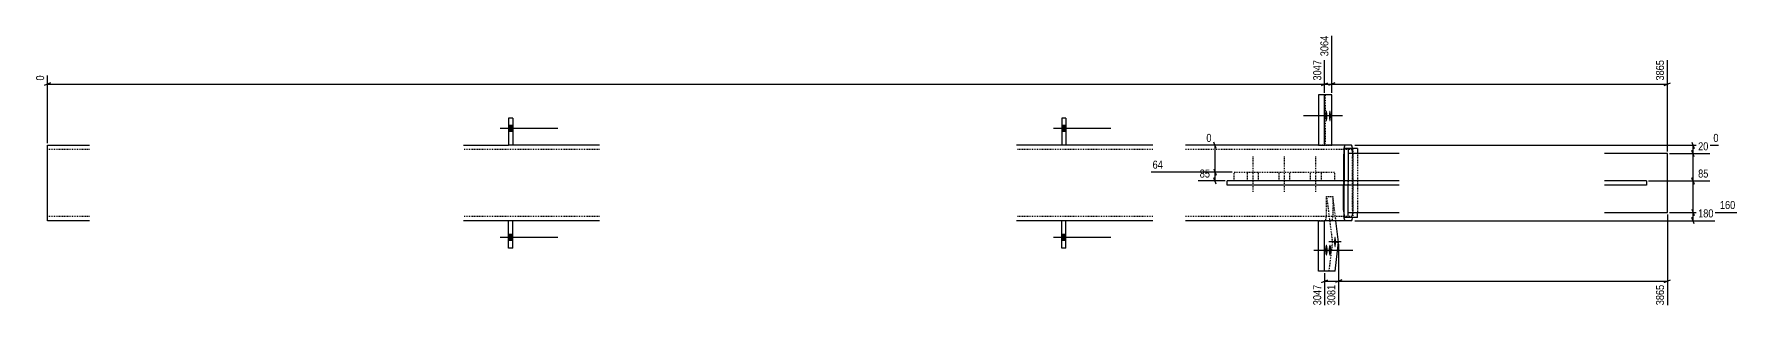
# Model space of a CAD drawing. Header units: millimetres. Extents: x 12 to 41653, y 8 to 845.
# Drawn here: x 10727 to 14790, y 8 to 659 of the extents above; entities that cross this region are included whole.
import ezdxf

# ---------------------------------------------------------------- set-up
doc = ezdxf.new("R2010")
doc.units = ezdxf.units.MM
doc.linetypes.add('DXK_LINE_DOT2', pattern=[3.9198, 1.9599, -1.9599])
doc.layers.add('MÅLSÆTNING', color=7, linetype='Continuous')
doc.layers.add('STÅL', color=7, linetype='Continuous')
doc.styles.add('Arial Narrow', font='ARIALN.TTF', dxfattribs={"height": 0.2})

msp = doc.modelspace()

# ---------------------------------------------------------------- hatches: boundary and pattern name
at = {"layer": 'STÅL', "linetype": 'Continuous'}
for points in [[(13807.8, 463.5), (13807.9, 466.2), (13808, 468.8), (13808.3, 471.1), (13808.6, 473.1), (13809, 474.7), (13809.4, 475.9), (13809.9, 476.4), (13810.4, 476.4), (13810.9, 475.9), (13811.3, 474.7), (13811.7, 473.1), (13812.1, 471.1), (13812.3, 468.8), (13812.4, 466.2), (13812.5, 463.5), (13812.4, 460.8), (13812.3, 458.2), (13812.1, 455.8), (13811.7, 453.8), (13811.3, 452.2), (13810.9, 451.1), (13810.4, 450.6), (13809.9, 450.6), (13809.4, 451.1), (13809, 452.2), (13808.6, 453.8), (13808.3, 455.8), (13808, 458.2), (13807.9, 460.8)], [(13816.4, 463.5), (13816.4, 466.2), (13816.6, 468.8), (13816.8, 471.1), (13817.2, 473.1), (13817.5, 474.7), (13818, 475.9), (13818.5, 476.4), (13818.9, 476.4), (13819.4, 475.9), (13819.8, 474.7), (13820.2, 473.1), (13820.6, 471.1), (13820.8, 468.8), (13821, 466.2), (13821, 463.5), (13821, 460.8), (13820.8, 458.2), (13820.6, 455.8), (13820.2, 453.8), (13819.8, 452.2), (13819.4, 451.1), (13818.9, 450.6), (13818.5, 450.6), (13818, 451.1), (13817.5, 452.2), (13817.2, 453.8), (13816.8, 455.8), (13816.6, 458.2), (13816.4, 460.8)], [(11868.7, 426.5), (11868.7, 440.5), (11858.7, 440.5), (11858.7, 426.5)], [(11868.7, 426.5), (11868.7, 440.5), (11858.7, 440.5), (11858.7, 426.5)], [(13188.7, 426.5), (13188.7, 440.5), (13178.7, 440.5), (13178.7, 426.5)], [(13188.7, 426.5), (13188.7, 440.5), (13178.7, 440.5), (13178.7, 426.5)], [(11858.7, 180.5), (11858.7, 166.5), (11868.7, 166.5), (11868.7, 180.5)], [(11858.7, 180.5), (11858.7, 166.5), (11868.7, 166.5), (11868.7, 180.5)], [(13178.7, 180.5), (13178.7, 166.5), (13188.7, 166.5), (13188.7, 180.5)], [(13178.7, 180.5), (13178.7, 166.5), (13188.7, 166.5), (13188.7, 180.5)], [(13828.5, 162.9), (13828.6, 165.6), (13828.7, 168.2), (13829, 170.6), (13829.3, 172.6), (13829.7, 174.2), (13830.1, 175.3), (13830.6, 175.8), (13831, 175.8), (13831.5, 175.3), (13831.9, 174.2), (13832.3, 172.6), (13832.6, 170.6), (13832.9, 168.2), (13833, 165.6), (13833.1, 162.9), (13833, 160.2), (13832.9, 157.6), (13832.6, 155.3), (13832.3, 153.3), (13831.9, 151.7), (13831.5, 150.6), (13831, 150), (13830.6, 150), (13830.1, 150.6), (13829.7, 151.7), (13829.3, 153.3), (13829, 155.3), (13828.7, 157.6), (13828.6, 160.2)], [(13807.2, 143.5), (13807.2, 146.2), (13807.4, 148.8), (13807.7, 151.1), (13808.2, 153.1), (13808.7, 154.7), (13809.3, 155.9), (13809.9, 156.4), (13810.5, 156.4), (13811.1, 155.9), (13811.7, 154.7), (13812.2, 153.1), (13812.6, 151.1), (13813, 148.8), (13813.2, 146.2), (13813.2, 143.5), (13813.2, 140.8), (13813, 138.2), (13812.6, 135.8), (13812.2, 133.8), (13811.7, 132.2), (13811.1, 131.1), (13810.5, 130.6), (13809.9, 130.6), (13809.3, 131.1), (13808.7, 132.2), (13808.2, 133.8), (13807.7, 135.8), (13807.4, 138.2), (13807.2, 140.8)], [(13815.7, 143.5), (13815.8, 146.2), (13816, 148.8), (13816.3, 151.1), (13816.7, 153.1), (13817.2, 154.7), (13817.8, 155.9), (13818.4, 156.4), (13819, 156.4), (13819.7, 155.9), (13820.2, 154.7), (13820.8, 153.1), (13821.2, 151.1), (13821.5, 148.8), (13821.7, 146.2), (13821.8, 143.5), (13821.7, 140.8), (13821.5, 138.2), (13821.2, 135.8), (13820.8, 133.8), (13820.2, 132.2), (13819.7, 131.1), (13819, 130.6), (13818.4, 130.6), (13817.8, 131.1), (13817.2, 132.2), (13816.7, 133.8), (13816.3, 135.8), (13816, 138.2), (13815.8, 140.8)]]:
    msp.add_hatch(color=96, dxfattribs=at).paths.add_polyline_path(points)

# ---------------------------------------------------------------- linework, layer by layer
at = {"layer": 'MÅLSÆTNING', "color": 7, "linetype": 'Continuous'}
for p, q in [((13823, 518.5), (13823, 654.7)), ((13805.9, 518.5), (13805.9, 596.7)), ((14623.7, 378.5), (14623.7, 596.7)), ((10766.2, 542.4), (10751.2, 536.4)), ((10758.7, 398.5), (10758.7, 560.1)), ((10758.7, 539.4), (13805.9, 539.4)), ((13798.4, 536.4), (13813.4, 542.4)), ((13823, 539.4), (14623.7, 539.4)), ((14616.2, 536.4), (14631.2, 542.4)), ((13575.6, 393.5), (13523.8, 393.5)), ((13547.5, 386), (13541.5, 401)), ((13878.4, 393.5), (14745.8, 393.5)), ((14628.7, 373.5), (14725.2, 373.5)), ((14628.7, 373.5), (14725.2, 373.5)), ((14682.1, 401), (14688.1, 386)), ((14688.1, 366), (14682.1, 381)), ((14688.1, 366), (14682.1, 381)), ((14685.1, 373.5), (14685.1, 393.5)), ((14685.1, 308.5), (14685.1, 373.5)), ((13585.2, 329.7), (13391.8, 329.7)), ((13541.5, 337.2), (13547.5, 322.2)), ((13544.5, 308.5), (13544.5, 329.7)), ((13568.7, 308.5), (13504.3, 308.5)), ((13547.5, 301), (13541.5, 316)), ((14578.7, 308.5), (14725.2, 308.5)), ((14578.7, 308.5), (14725.2, 308.5)), ((14682.1, 316), (14688.1, 301)), ((14688.1, 301), (14682.1, 316)), ((14685.1, 233.5), (14685.1, 308.5)), ((13878.4, 213.5), (14737.4, 213.5)), ((14623.7, 228.5), (14623.7, 12)), ((14628.7, 233.5), (14789.4, 233.5)), ((14628.7, 233.5), (14789.4, 233.5)), ((14682.1, 241), (14688.1, 226)), ((14682.1, 241), (14688.1, 226)), ((14688.1, 206), (14682.1, 221)), ((14685.1, 213.5), (14685.1, 233.5)), ((13839.4, 157.7), (13839.4, 12)), ((13805.9, 88.5), (13805.9, 12)), ((13798.4, 66.3), (13813.4, 72.3)), ((13805.9, 69.3), (13839.4, 69.3)), ((13846.9, 72.3), (13831.9, 66.3)), ((14616.2, 66.3), (14631.2, 72.3))]:
    msp.add_line(p, q, dxfattribs=at)
at = {"layer": 'STÅL', "color": 2, "linetype": 'Continuous'}
for p, q in [((13823, 513.5), (13791, 513.5)), ((13791, 513.5), (13791, 393.5)), ((13805.9, 393.5), (13805.9, 513.5)), ((13823, 393.5), (13823, 513.5)), ((11868.7, 458.5), (11858.7, 458.5)), ((11858.7, 458.5), (11858.7, 393.5)), ((11868.7, 458.5), (11868.7, 393.5)), ((13188.7, 458.5), (13178.7, 458.5)), ((13178.7, 458.5), (13178.7, 393.5)), ((13188.7, 458.5), (13188.7, 393.5)), ((10758.7, 368.5), (10758.7, 393.5)), ((10758.7, 393.5), (10858.7, 393.5)), ((10758.7, 238.5), (10758.7, 368.5)), ((11751.2, 393.5), (11858.7, 393.5)), ((11868.7, 393.5), (11858.7, 393.5)), ((12076.2, 393.5), (11868.7, 393.5)), ((13178.7, 393.5), (13071.2, 393.5)), ((13188.7, 393.5), (13178.7, 393.5)), ((13396.2, 393.5), (13188.7, 393.5)), ((13791, 393.5), (13473.7, 393.5)), ((13791, 393.5), (13805.9, 393.5)), ((13806.6, 393.5), (13805.9, 393.5)), ((13870.4, 393.5), (13806.6, 393.5)), ((13851.6, 378.1), (13851.3, 368.5)), ((13851.3, 368.5), (13851.3, 308.5)), ((13852.2, 386.2), (13851.6, 378.1)), ((13853.2, 391.6), (13852.2, 386.2)), ((13852.3, 386), (13852.3, 308.5)), ((13884.2, 386), (13852.3, 386)), ((13854.4, 393.5), (13853.2, 391.6)), ((13862.2, 386), (13862.2, 308.5)), ((13984.2, 373.5), (13862.4, 373.5)), ((13862.4, 373.5), (13862.4, 308.5)), ((13871.6, 391.6), (13870.4, 393.5)), ((13872.5, 386.2), (13871.6, 391.6)), ((13872.6, 386), (13872.5, 386.2)), ((13884.2, 386), (13884.2, 373.5)), ((14623.7, 373.5), (14473.7, 373.5)), ((14623.7, 233.5), (14623.7, 373.5)), ((13573.7, 298.5), (13573.7, 308.5)), ((13984.2, 308.5), (13573.7, 308.5)), ((13984.2, 298.5), (13573.7, 298.5)), ((13851.3, 238.5), (13851.3, 298.5)), ((13852.3, 221), (13852.3, 298.5)), ((13862.2, 221), (13862.2, 298.5)), ((13862.4, 233.5), (13862.4, 298.5)), ((14573.7, 308.5), (14473.7, 308.5)), ((14573.7, 298.5), (14473.7, 298.5)), ((14573.7, 308.5), (14573.7, 298.5)), ((10758.7, 213.5), (10758.7, 238.5)), ((10858.7, 213.5), (10758.7, 213.5)), ((11858.7, 213.5), (11751.2, 213.5)), ((11868.7, 213.5), (11858.7, 213.5)), ((11858.7, 148.5), (11858.7, 213.5)), ((11868.7, 148.5), (11868.7, 213.5)), ((12076.2, 213.5), (11868.7, 213.5)), ((13178.7, 213.5), (13071.2, 213.5)), ((13188.7, 213.5), (13178.7, 213.5)), ((13178.7, 148.5), (13178.7, 213.5)), ((13188.7, 148.5), (13188.7, 213.5)), ((13396.2, 213.5), (13188.7, 213.5)), ((13791, 213.5), (13473.7, 213.5)), ((13791, 93.5), (13791, 213.5)), ((13791, 213.5), (13806.6, 213.5)), ((13805.9, 93.5), (13805.9, 213.5)), ((13870.4, 213.5), (13806.6, 213.5)), ((13839.4, 162.7), (13833, 213.5)), ((13851.3, 238.5), (13851.6, 228.9)), ((13851.6, 228.9), (13852.2, 220.8)), ((13852.2, 220.8), (13853.2, 215.4)), ((13884.2, 221), (13852.3, 221)), ((13853.2, 215.4), (13854.4, 213.5)), ((13862.4, 233.5), (13984.2, 233.5)), ((13870.4, 213.5), (13871.6, 215.4)), ((13871.6, 215.4), (13872.5, 220.8)), ((13872.5, 220.8), (13872.6, 221)), ((13884.2, 221), (13884.2, 233.5)), ((14473.7, 233.5), (14623.7, 233.5)), ((13830.9, 93.5), (13839.4, 162.7)), ((11868.7, 148.5), (11858.7, 148.5)), ((13188.7, 148.5), (13178.7, 148.5)), ((13830.9, 93.5), (13791, 93.5))]:
    msp.add_line(p, q, dxfattribs=at)
at = {"layer": 'STÅL', "color": 7, "linetype": 'DXK_LINE_DOT2'}
for p, q in [((13808.1, 393.5), (13808.1, 513.5)), ((10858.7, 383.5), (10758.7, 383.5)), ((12076.2, 383.5), (11751.2, 383.5)), ((11868.7, 393.5), (11858.7, 393.5)), ((13396.2, 383.5), (13071.2, 383.5)), ((13188.7, 393.5), (13178.7, 393.5)), ((13870.4, 383.5), (13473.7, 383.5)), ((13805.9, 393.5), (13791, 393.5)), ((13805.9, 393.5), (13823, 393.5)), ((13852.6, 368.5), (13852.7, 374.2)), ((13852.6, 238.5), (13852.6, 368.5)), ((13852.7, 374.2), (13853.1, 379.1)), ((13853.1, 379.1), (13853.7, 382.3)), ((13853.7, 382.3), (13854.4, 383.5)), ((13870.4, 383.5), (13871.1, 382.3)), ((13871.1, 382.3), (13871.7, 379.1)), ((13871.7, 379.1), (13872.1, 374.2)), ((13872.1, 374.2), (13872.2, 368.5)), ((13872.2, 238.5), (13872.2, 368.5)), ((13873.2, 378.1), (13872.6, 386)), ((13873.4, 368.5), (13873.2, 378.1)), ((13873.4, 238.5), (13873.4, 368.5)), ((13874.3, 221), (13874.3, 386)), ((13884.2, 373.5), (13884.2, 233.5)), ((13590.2, 309.7), (13590.2, 329.7)), ((13590.2, 329.7), (13830.2, 329.7)), ((13830.2, 309.7), (13830.2, 329.7)), ((13590.2, 309.7), (13830.2, 309.7)), ((13851.3, 308.5), (13851.3, 298.5)), ((13852.3, 308.5), (13852.3, 298.5)), ((13862.2, 308.5), (13862.2, 298.5)), ((13862.4, 298.5), (13862.4, 308.5)), ((13810.7, 238.5), (13810.7, 271.4)), ((13810.7, 271.4), (13824.5, 162.7)), ((13810.7, 271.4), (13825.6, 271.4)), ((13825.6, 271.4), (13825.6, 238.5)), ((13833, 213.5), (13825.6, 271.4)), ((10858.7, 223.5), (10758.7, 223.5)), ((12076.2, 223.5), (11751.2, 223.5)), ((11868.7, 213.5), (11858.7, 213.5)), ((13396.2, 223.5), (13071.2, 223.5)), ((13188.7, 213.5), (13178.7, 213.5)), ((13870.4, 223.5), (13473.7, 223.5)), ((13806.6, 213.5), (13791, 213.5)), ((13822.6, 213.5), (13806.6, 213.5)), ((13807.7, 213.5), (13808.9, 215.4)), ((13808.9, 215.4), (13809.8, 220.8)), ((13809.8, 220.8), (13810.5, 228.9)), ((13810.5, 228.9), (13810.7, 238.5)), ((13823.7, 215.4), (13822.6, 213.5)), ((13824.7, 220.8), (13823.7, 215.4)), ((13825.4, 228.9), (13824.7, 220.8)), ((13825.6, 238.5), (13825.4, 228.9)), ((13852.7, 232.7), (13852.6, 238.5)), ((13853.1, 227.9), (13852.7, 232.7)), ((13853.7, 224.6), (13853.1, 227.9)), ((13854.4, 223.5), (13853.7, 224.6)), ((13871.1, 224.6), (13870.4, 223.5)), ((13871.7, 227.9), (13871.1, 224.6)), ((13872.1, 232.7), (13871.7, 227.9)), ((13872.2, 238.5), (13872.1, 232.7)), ((13872.6, 221), (13873.2, 228.9)), ((13873.2, 228.9), (13873.4, 238.5)), ((13824.5, 162.7), (13816, 93.5)), ((13824.5, 162.7), (13839.4, 162.7))]:
    msp.add_line(p, q, dxfattribs=at)
at = {"layer": 'STÅL', "color": 96, "linetype": 'Continuous'}
for p, q in [((13839.9, 463.5), (13755.6, 463.5)), ((13848.5, 463.5), (13764.1, 463.5)), ((11976.2, 433.5), (11838.7, 433.5)), ((11976.2, 433.5), (11838.7, 433.5)), ((11868.7, 440.5), (11858.7, 440.5)), ((11868.7, 440.5), (11858.7, 440.5)), ((11868.7, 426.5), (11858.7, 426.5)), ((11868.7, 426.5), (11858.7, 426.5)), ((13296.2, 433.5), (13158.7, 433.5)), ((13296.2, 433.5), (13158.7, 433.5)), ((13188.7, 440.5), (13178.7, 440.5)), ((13188.7, 440.5), (13178.7, 440.5)), ((13188.7, 426.5), (13178.7, 426.5)), ((13188.7, 426.5), (13178.7, 426.5)), ((11976.2, 173.5), (11838.7, 173.5)), ((11976.2, 173.5), (11838.7, 173.5)), ((11868.7, 180.5), (11858.7, 180.5)), ((11868.7, 180.5), (11858.7, 180.5)), ((11868.7, 166.5), (11858.7, 166.5)), ((11868.7, 166.5), (11858.7, 166.5)), ((13296.2, 173.5), (13158.7, 173.5)), ((13296.2, 173.5), (13158.7, 173.5)), ((13188.7, 180.5), (13178.7, 180.5)), ((13188.7, 180.5), (13178.7, 180.5)), ((13188.7, 166.5), (13178.7, 166.5)), ((13188.7, 166.5), (13178.7, 166.5)), ((13845.7, 162.9), (13815.9, 162.9)), ((13780.4, 143.5), (13864.8, 143.5)), ((13788.9, 143.5), (13873.3, 143.5))]:
    msp.add_line(p, q, dxfattribs=at)
at = {"layer": 'STÅL', "color": 96, "linetype": 'DXK_LINE_DOT2'}
for p, q in [((13635.2, 282.2), (13635.2, 367.2)), ((13710.2, 282.2), (13710.2, 367.2)), ((13785.2, 282.2), (13785.2, 367.2)), ((13622.2, 309.7), (13622.2, 329.7)), ((13648.2, 309.7), (13648.2, 329.7)), ((13697.2, 309.7), (13697.2, 329.7)), ((13723.2, 309.7), (13723.2, 329.7)), ((13772.2, 309.7), (13772.2, 329.7)), ((13798.2, 309.7), (13798.2, 329.7))]:
    msp.add_line(p, q, dxfattribs=at)

# ---------------------------------------------------------------- next in the draw order: wipeouts: each hides what was drawn before it
at = {"color": 0, "linetype": 'Continuous'}
for points in [[(13801.9, 600.7), (13773.9, 600.7), (13773.9, 543.9), (13801.9, 543.9)], [(14619.7, 600.7), (14591.7, 600.7), (14591.7, 543.9), (14619.7, 543.9)], [(10754.7, 564.1), (10726.7, 564.1), (10726.7, 543.9), (10754.7, 543.9)], [(14749.8, 397.5), (14749.8, 425.5), (14729.6, 425.5), (14729.6, 397.5)], [(13496.3, 333.7), (13496.3, 361.7), (13391.5, 361.7), (13391.5, 333.7)], [(14725.6, 312.5), (14725.6, 340.5), (14693.2, 340.5), (14693.2, 312.5)], [(14789.8, 237.5), (14789.8, 265.5), (14745.2, 265.5), (14745.2, 237.5)], [(13835.4, 64.7), (13807.4, 64.7), (13807.4, 8), (13835.4, 8)]]:
    msp.add_wipeout(points, dxfattribs=at).dxf.layer = 'MÅLSÆTNING'

# ---------------------------------------------------------------- next in the draw order: linework, layer by layer
at = {"layer": 'MÅLSÆTNING', "color": 7, "linetype": 'Continuous'}
for p, q in [((13805.9, 518.5), (13805.9, 596.7)), ((13798.4, 536.4), (13813.4, 542.4)), ((13805.9, 539.4), (13823, 539.4)), ((13830.5, 542.4), (13815.5, 536.4)), ((13830.5, 542.4), (13815.5, 536.4)), ((13839.4, 157.7), (13839.4, 12)), ((13846.9, 72.3), (13831.9, 66.3)), ((13839.4, 69.3), (14623.7, 69.3))]:
    msp.add_line(p, q, dxfattribs=at)

# ---------------------------------------------------------------- next in the draw order: texts
at = {"layer": 'MÅLSÆTNING', "color": 3, "linetype": 'Continuous', "style": 'Arial Narrow'}
for s, height, p in [('3047', 19.09, (13797.9, 547.9)), ('3865', 19.09, (14615.7, 547.9)), ('0', 19.1, (10750.7, 547.9))]:
    msp.add_text(s, height=height, rotation=90.0002, dxfattribs=at).set_placement(p)
for s, height, p in [('0', 19.1, (14733.6, 401.5)), ('64', 19.09, (13395.5, 337.7)), ('85', 19.09, (14697.2, 316.5))]:
    msp.add_text(s, height=height, dxfattribs=at).set_placement(p)

# ---------------------------------------------------------------- next in the draw order: wipeouts: each hides what was drawn before it
at = {"color": 0, "linetype": 'Continuous'}
for points in [[(13536.3, 312.5), (13536.3, 340.5), (13504, 340.5), (13504, 312.5)], [(14737.8, 217.5), (14737.8, 245.5), (14693.2, 245.5), (14693.2, 217.5)], [(13801.9, 64.7), (13773.9, 64.7), (13773.9, 8), (13801.9, 8)]]:
    msp.add_wipeout(points, dxfattribs=at).dxf.layer = 'MÅLSÆTNING'

# ---------------------------------------------------------------- next in the draw order: linework, layer by layer
at = {"layer": 'MÅLSÆTNING', "color": 7, "linetype": 'Continuous'}
for p, q in [((13544.5, 329.7), (13544.5, 393.5)), ((13585.2, 329.7), (13391.8, 329.7)), ((13541.5, 337.2), (13547.5, 322.2))]:
    msp.add_line(p, q, dxfattribs=at)

# ---------------------------------------------------------------- next in the draw order: texts
at = {"layer": 'MÅLSÆTNING', "color": 3, "linetype": 'Continuous', "style": 'Arial Narrow'}
for s, p in [('85', (13508, 316.5)), ('160', (14749.2, 241.5)), ('180', (14697.2, 221.5))]:
    msp.add_text(s, height=19.09, dxfattribs=at).set_placement(p)
for s, p in [('3047', (13797.9, 12)), ('3081', (13831.4, 12))]:
    msp.add_text(s, height=19.09, rotation=90.0002, dxfattribs=at).set_placement(p)

# ---------------------------------------------------------------- next in the draw order: wipeouts: each hides what was drawn before it
at = {"color": 0, "linetype": 'Continuous'}
for points in [[(13819, 658.7), (13791, 658.7), (13791, 601.9), (13819, 601.9)], [(14725.6, 377.5), (14725.6, 405.5), (14693.2, 405.5), (14693.2, 377.5)], [(14619.7, 64.7), (14591.7, 64.7), (14591.7, 8), (14619.7, 8)]]:
    msp.add_wipeout(points, dxfattribs=at).dxf.layer = 'MÅLSÆTNING'

# ---------------------------------------------------------------- next in the draw order: linework, layer by layer
at = {"layer": 'MÅLSÆTNING', "color": 7, "linetype": 'Continuous'}
msp.add_line((13823, 518.5), (13823, 654.7), dxfattribs=at)

# ---------------------------------------------------------------- next in the draw order: texts
at = {"layer": 'MÅLSÆTNING', "color": 3, "linetype": 'Continuous', "style": 'Arial Narrow'}
for s, p in [('3064', (13815, 605.9)), ('3865', (14615.7, 12))]:
    msp.add_text(s, height=19.09, rotation=90.0002, dxfattribs=at).set_placement(p)
msp.add_text('20', height=19.09, dxfattribs=at).set_placement((14697.2, 381.5))

# ---------------------------------------------------------------- next in the draw order: wipeouts: each hides what was drawn before it
at = {"color": 0, "linetype": 'Continuous'}
msp.add_wipeout([(13540, 397.5), (13540, 425.5), (13519.8, 425.5), (13519.8, 397.5)], dxfattribs=at).dxf.layer = 'MÅLSÆTNING'

# ---------------------------------------------------------------- next in the draw order: texts
at = {"layer": 'MÅLSÆTNING', "color": 3, "linetype": 'Continuous', "style": 'Arial Narrow'}
msp.add_text('0', height=19.1, dxfattribs=at).set_placement((13523.8, 401.5))

doc.saveas('drawing.dxf')
